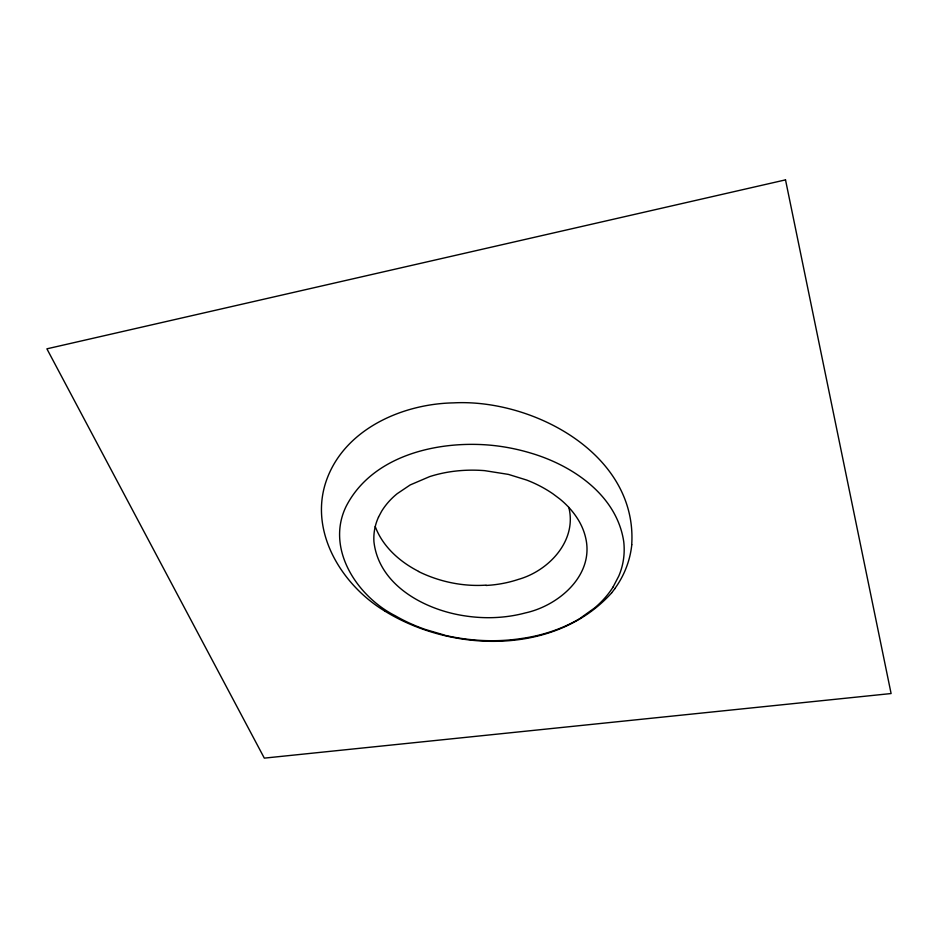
<?xml version="1.0" encoding="UTF-8"?>
<svg xmlns="http://www.w3.org/2000/svg" width="938" height="938" viewBox="0 0 938 938"><rect width="100%" height="100%" fill="white"/><g stroke="black" fill="none" stroke-linecap="round" stroke-linejoin="round"><path stroke-width="1.41" d="M631.708 544.732C637.664 454.121 532.854 398.627 453.558 402.871C401.898 403.832 343.683 429.51 326.049 481.511C308.965 532.069 341.854 585.007 384.533 610.908M378.495 517.131L381.614 511.28A102.664 80.457 18.3 0 1 397.137 493.728L410.223 484.923L429.639 476.621A129.479 100.776 17.2 0 1 484.641 470.642L508.408 474.394L526.617 480.033A103.063 81.137 17.2 0 1 552.892 493.787L559.669 498.864A81.782 64.933 16.7 0 1 579.625 522.161A75.837 60.302 16.5 0 1 585.488 537.111C594.891 574.736 559.048 605.585 525.421 612.913A134.333 107.964 19.3 0 1 495.651 617.521A131.121 105.244 19.2 0 1 464.709 615.844C425.149 609.97 378.917 585.593 373.934 541.789A80.82 63.409 19.4 0 1 378.518 517.143M613.135 586.895L618.799 576.026A104.833 83.541 16.1 0 0 623.758 541.812C616.934 495.217 572.485 465.295 530.427 452.984A162.157 126.173 17 0 0 489.706 445.128C437.178 440.59 372.163 455.551 346.11 506.414C325.439 548.8 357.226 596.486 395.226 615.738A139.879 111.188 19.4 0 0 425.618 629.562L443.557 634.815M614.765 588.783L611.764 592.746M611.611 592.933C555.261 655.428 452.421 652.918 384.697 611.013M580.962 617.72L594.305 608.187A128.717 102.758 17.4 0 0 613.147 586.907M486.107 585.464L490.879 585.113A121.483 98.631 20.2 0 0 518.362 579.403C548.73 570.89 577.187 540.804 568.827 507.435M418.559 571.371C399.799 561.78 382.739 546.69 375.235 526.558M631.79 544.744A139.785 112.009 17.7 0 1 614.707 588.759M486.013 585.136A110.836 89.614 20 0 1 418.477 571.512M443.533 634.991A178.197 144.006 19.7 0 0 521.575 638.497A168.699 135.94 19.3 0 0 581.068 617.825M785.516 179.873L46.9 348.83L264.317 758.127L891.1 693.545L785.516 179.873"/></g></svg>
